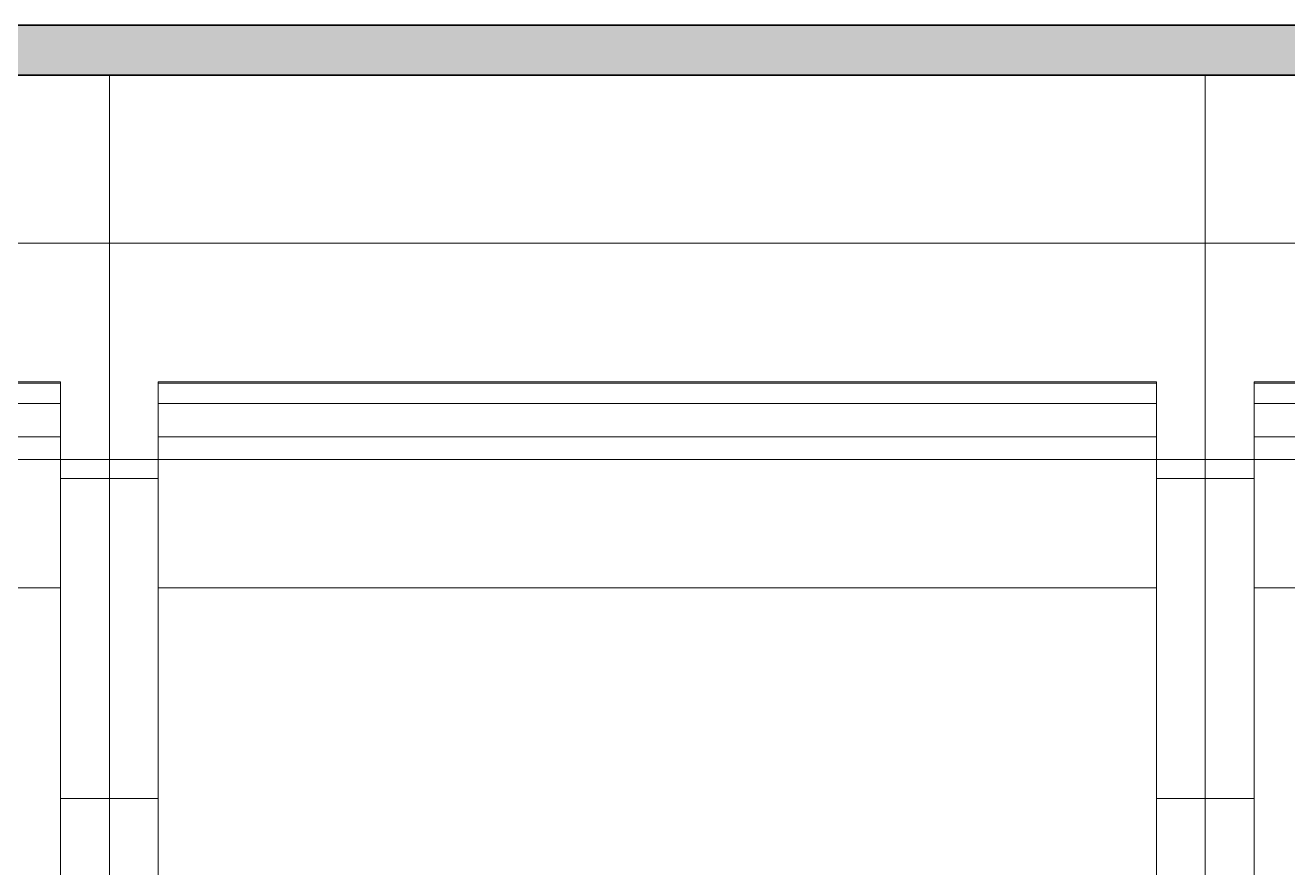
# Model space of a CAD drawing. Header units: millimetres. Extents: x -46169 to 237885, y -84465 to 18123.
# Drawn here: x 171385 to 172018, y -80488 to -80064 of the extents above; entities that cross this region are included whole.
import ezdxf

# ---------------------------------------------------------------- set-up
doc = ezdxf.new("R2010")
doc.units = ezdxf.units.MM
doc.header["$MEASUREMENT"] = 0
doc.linetypes.add('Wipeout_Contour', pattern=[1000, 0, -1000])
doc.layers.add('0_Pen_No__85', color=8, linetype='Continuous', lineweight=20)
doc.layers.add('New_A-35-M_FFE_Fixed_Pen_No__1', color=7, linetype='Continuous', lineweight=13)
doc.layers.add('New_A-25-M_Wall_Ext', color=7, linetype='Continuous')
doc.layers.add('New_A-35-M_FFE_Fixed', color=7, linetype='Continuous')
doc.layers.add('New_A-35-M_FFE_Fixed_Pen_No__104', color=7, linetype='Continuous', lineweight=15, true_color=0xa6a6a6)
doc.layers.add('New_A-35-M_FFE_Fixed_Pen_No__44', color=7, linetype='Continuous', lineweight=35, true_color=0x444444)

# ---------------------------------------------------------------- blocks, each defined once
blk = doc.blocks.new('Section Elem_129_3', base_point=(129666.67, -84332.61))
at = {"color": 254, "linetype": 'Wipeout_Contour', "lineweight": 0, "ltscale": 1151719.666154995}
blk.add_wipeout([(171506.71, -78182.61), (171506.71, -79726.43), (176107.11, -79726.43), (176107.11, -80282.61), (176666.48, -80282.61), (176666.48, -78182.61)], dxfattribs=at).dxf.layer = 'New_A-25-M_Wall_Ext'
blk = doc.blocks.new('Section Elem_141_3', base_point=(129666.67, -84332.61))
at = {"color": 254, "linetype": 'Wipeout_Contour', "lineweight": 0, "ltscale": 944891.122332}
blk.add_wipeout([(170877.11, -80089.43), (170877.11, -80173.88), (171427.11, -80173.88), (171427.11, -80089.43), (171152.11, -80089.43)], dxfattribs=at).dxf.layer = 'New_A-35-M_FFE_Fixed'
at = {"color": 254, "linetype": 'Wipeout_Contour', "lineweight": 0, "ltscale": 756117.813218}
blk.add_wipeout([(171402.61, -80243.61), (170901.61, -80243.61), (170901.61, -80244.13), (171402.61, -80244.13)], dxfattribs=at).dxf.layer = 'New_A-35-M_FFE_Fixed'
at = {"color": 254, "linetype": 'Wipeout_Contour', "lineweight": 0, "ltscale": 756136.605474}
blk.add_wipeout([(171402.61, -80254.45), (170901.61, -80254.45), (170901.61, -80255.42), (171402.61, -80255.42)], dxfattribs=at).dxf.layer = 'New_A-35-M_FFE_Fixed'
at = {"color": 254, "linetype": 'Wipeout_Contour', "lineweight": 0, "ltscale": 1134705.855847362}
blk.add_wipeout([(171402.61, -80346.96), (170901.61, -80346.96), (170901.61, -80503.33), (170931.61, -80503.33), (171372.61, -80503.33), (171402.61, -80503.33)], dxfattribs=at).dxf.layer = 'New_A-35-M_FFE_Fixed'
at = {"color": 254, "linetype": 'Wipeout_Contour', "lineweight": 0, "ltscale": 756012.094624}
blk.add_wipeout([(170877.11, -80189.27), (171427.11, -80189.27), (171427.11, -80173.88), (170877.11, -80173.88)], dxfattribs=at).dxf.layer = 'New_A-35-M_FFE_Fixed'
at = {"color": 254, "linetype": 'Wipeout_Contour', "lineweight": 0, "ltscale": 756141.325673}
blk.add_wipeout([(171402.61, -80256.82), (170901.61, -80256.82), (170901.61, -80258.61), (171402.61, -80258.61)], dxfattribs=at).dxf.layer = 'New_A-35-M_FFE_Fixed'
at = {"color": 254, "linetype": 'Wipeout_Contour', "lineweight": 0, "ltscale": 756228.487886}
blk.add_wipeout([(170901.61, -80271.08), (170901.61, -80346.96), (171402.61, -80346.96), (171402.61, -80271.08)], dxfattribs=at).dxf.layer = 'New_A-35-M_FFE_Fixed'
at = {"color": 254, "linetype": 'Wipeout_Contour', "lineweight": 0, "ltscale": 757268.659855}
blk.add_wipeout([(171427.11, -80351.09), (171402.61, -80351.09), (171402.61, -80371.46), (171427.11, -80371.46)], dxfattribs=at).dxf.layer = 'New_A-35-M_FFE_Fixed'
at = {"color": 254, "linetype": 'Wipeout_Contour', "lineweight": 0, "ltscale": 757338.179416}
blk.add_wipeout([(171427.11, -80391.97), (171402.61, -80391.97), (171402.61, -80412.46), (171427.11, -80412.46)], dxfattribs=at).dxf.layer = 'New_A-35-M_FFE_Fixed'
at = {"color": 254, "linetype": 'Wipeout_Contour', "lineweight": 0, "ltscale": 757465.396051}
blk.add_wipeout([(171427.11, -80473.58), (171402.61, -80473.58), (171402.61, -80480.58), (171427.11, -80480.58)], dxfattribs=at).dxf.layer = 'New_A-35-M_FFE_Fixed'
at = {"layer": 'New_A-35-M_FFE_Fixed_Pen_No__1', "linetype": 'Continuous'}
blk.add_line((170877.11, -80173.88), (171427.11, -80173.88), dxfattribs=at)
at = {"color": 254, "linetype": 'Wipeout_Contour', "lineweight": 0, "ltscale": 756038.111372}
blk.add_wipeout([(170877.11, -80189.27), (170877.11, -80204.54), (171427.11, -80204.54), (171427.11, -80189.27)], dxfattribs=at).dxf.layer = 'New_A-35-M_FFE_Fixed'
at = {"color": 254, "linetype": 'Wipeout_Contour', "lineweight": 0, "ltscale": 756144.652918}
blk.add_wipeout([(171402.61, -80258.61), (170901.61, -80258.61), (170901.61, -80260.74), (171402.61, -80260.74)], dxfattribs=at).dxf.layer = 'New_A-35-M_FFE_Fixed'
at = {"color": 254, "linetype": 'Wipeout_Contour', "lineweight": 0, "ltscale": 756157.170575}
blk.add_wipeout([(171402.61, -80265.7), (170901.61, -80265.7), (170901.61, -80268.38), (171402.61, -80268.38)], dxfattribs=at).dxf.layer = 'New_A-35-M_FFE_Fixed'
at = {"color": 254, "linetype": 'Wipeout_Contour', "lineweight": 0, "ltscale": 757167.524896}
blk.add_wipeout([(171427.11, -80292.11), (171402.61, -80292.11), (171402.61, -80311.28), (171427.11, -80311.28)], dxfattribs=at).dxf.layer = 'New_A-35-M_FFE_Fixed'
at = {"color": 254, "linetype": 'Wipeout_Contour', "lineweight": 0, "ltscale": 757303.364519}
blk.add_wipeout([(171427.11, -80371.46), (171402.61, -80371.46), (171402.61, -80391.97), (171427.11, -80391.97)], dxfattribs=at).dxf.layer = 'New_A-35-M_FFE_Fixed'
at = {"color": 254, "linetype": 'Wipeout_Contour', "lineweight": 0, "ltscale": 757453.535779}
blk.add_wipeout([(171427.11, -80466.62), (171402.61, -80466.62), (171402.61, -80473.58), (171427.11, -80473.58)], dxfattribs=at).dxf.layer = 'New_A-35-M_FFE_Fixed'
at = {"color": 254, "linetype": 'Wipeout_Contour', "lineweight": 0, "ltscale": 757477.305729}
blk.add_wipeout([(171427.11, -80480.58), (171402.61, -80480.58), (171402.61, -80487.59), (171427.11, -80487.59)], dxfattribs=at).dxf.layer = 'New_A-35-M_FFE_Fixed'
at = {"color": 254, "linetype": 'Wipeout_Contour', "lineweight": 0, "ltscale": 756138.613891}
blk.add_wipeout([(171402.61, -80255.42), (170901.61, -80255.42), (170901.61, -80256.82), (171402.61, -80256.82)], dxfattribs=at).dxf.layer = 'New_A-35-M_FFE_Fixed'
at = {"color": 254, "linetype": 'Wipeout_Contour', "lineweight": 0, "ltscale": 756148.487772}
blk.add_wipeout([(170901.61, -80260.74), (170901.61, -80263.13), (171402.61, -80263.13), (171402.61, -80260.74)], dxfattribs=at).dxf.layer = 'New_A-35-M_FFE_Fixed'
at = {"color": 254, "linetype": 'Wipeout_Contour', "lineweight": 0, "ltscale": 756161.737015}
blk.add_wipeout([(171402.61, -80268.38), (170901.61, -80268.38), (170901.61, -80271.08), (171402.61, -80271.08)], dxfattribs=at).dxf.layer = 'New_A-35-M_FFE_Fixed'
at = {"color": 254, "linetype": 'Wipeout_Contour', "lineweight": 0, "ltscale": 757200.511351}
blk.add_wipeout([(171427.11, -80311.28), (171402.61, -80311.28), (171402.61, -80330.99), (171427.11, -80330.99)], dxfattribs=at).dxf.layer = 'New_A-35-M_FFE_Fixed'
at = {"color": 254, "linetype": 'Wipeout_Contour', "lineweight": 0, "ltscale": 757441.750749}
blk.add_wipeout([(171427.11, -80459.71), (171402.61, -80459.71), (171402.61, -80466.62), (171427.11, -80466.62)], dxfattribs=at).dxf.layer = 'New_A-35-M_FFE_Fixed'
at = {"color": 254, "linetype": 'Wipeout_Contour', "lineweight": 0, "ltscale": 756127.021835}
blk.add_wipeout([(170901.61, -80244.13), (170901.61, -80254.45), (171402.61, -80254.45), (171402.61, -80244.13)], dxfattribs=at).dxf.layer = 'New_A-35-M_FFE_Fixed'
at = {"color": 254, "linetype": 'Wipeout_Contour', "lineweight": 0, "ltscale": 756152.705907}
blk.add_wipeout([(171402.61, -80263.13), (170901.61, -80263.13), (170901.61, -80265.7), (171402.61, -80265.7)], dxfattribs=at).dxf.layer = 'New_A-35-M_FFE_Fixed'
at = {"color": 254, "linetype": 'Wipeout_Contour', "lineweight": 0, "ltscale": 946534.869605}
blk.add_wipeout([(171402.61, -80330.99), (171402.61, -80346.96), (171402.61, -80351.09), (171427.11, -80351.09), (171427.11, -80330.99)], dxfattribs=at).dxf.layer = 'New_A-35-M_FFE_Fixed'
at = {"color": 254, "linetype": 'Wipeout_Contour', "lineweight": 0, "ltscale": 757430.066631}
blk.add_wipeout([(171427.11, -80452.87), (171402.61, -80452.87), (171402.61, -80459.71), (171427.11, -80459.71)], dxfattribs=at).dxf.layer = 'New_A-35-M_FFE_Fixed'
at = {"layer": 'New_A-35-M_FFE_Fixed_Pen_No__1', "linetype": 'Continuous'}
blk.add_line((170901.61, -80346.96), (171402.61, -80346.96), dxfattribs=at)
at = {"color": 254, "linetype": 'Wipeout_Contour', "lineweight": 0, "ltscale": 757091.039641}
blk.add_wipeout([(171402.61, -80249.35), (171402.61, -80263.87), (171427.11, -80263.87), (171427.11, -80249.35)], dxfattribs=at).dxf.layer = 'New_A-35-M_FFE_Fixed'
at = {"color": 254, "linetype": 'Wipeout_Contour', "lineweight": 0, "ltscale": 757407.204425}
blk.add_wipeout([(171427.11, -80432.81), (171402.61, -80432.81), (171402.61, -80452.87), (171427.11, -80452.87)], dxfattribs=at).dxf.layer = 'New_A-35-M_FFE_Fixed'
at = {"layer": 'New_A-35-M_FFE_Fixed_Pen_No__1', "linetype": 'Continuous'}
for p, q in [((170901.61, -80254.45), (171402.61, -80254.45)), ((171402.61, -80255.42), (171402.61, -80254.45)), ((171402.61, -80256.82), (171402.61, -80255.42)), ((171402.61, -80258.61), (171402.61, -80256.82)), ((171402.61, -80452.87), (171427.11, -80452.87))]:
    blk.add_line(p, q, dxfattribs=at)
at = {"color": 254, "linetype": 'Wipeout_Contour', "lineweight": 0, "ltscale": 1890296.649970643}
blk.add_wipeout([(170877.11, -80234.61), (170877.11, -80249.35), (170901.61, -80249.35), (170901.61, -80244.13), (170901.61, -80243.61), (171402.61, -80243.61), (171402.61, -80244.13), (171402.61, -80249.35), (171427.11, -80249.35), (171427.11, -80234.61)], dxfattribs=at).dxf.layer = 'New_A-35-M_FFE_Fixed'
at = {"color": 254, "linetype": 'Wipeout_Contour', "lineweight": 0, "ltscale": 946381.262329}
blk.add_wipeout([(171402.61, -80263.87), (171402.61, -80265.7), (171402.61, -80278.13), (171427.11, -80278.13), (171427.11, -80263.87)], dxfattribs=at).dxf.layer = 'New_A-35-M_FFE_Fixed'
at = {"color": 254, "linetype": 'Wipeout_Contour', "lineweight": 0, "ltscale": 757372.8705}
blk.add_wipeout([(171427.11, -80412.46), (171402.61, -80412.46), (171402.61, -80432.81), (171427.11, -80432.81)], dxfattribs=at).dxf.layer = 'New_A-35-M_FFE_Fixed'
at = {"layer": 'New_A-35-M_FFE_Fixed_Pen_No__1', "linetype": 'Continuous'}
for p, q in [((170901.61, -80243.61), (171402.61, -80243.61)), ((170901.61, -80244.13), (171402.61, -80244.13)), ((171402.61, -80244.13), (171402.61, -80243.61)), ((171402.61, -80254.45), (171402.61, -80244.13)), ((171402.61, -80260.74), (171402.61, -80258.61)), ((171402.61, -80263.13), (171402.61, -80260.74)), ((171402.61, -80265.7), (171402.61, -80263.13)), ((171402.61, -80268.38), (171402.61, -80265.7)), ((170901.61, -80271.08), (171402.61, -80271.08)), ((171402.61, -80271.08), (171402.61, -80268.38)), ((171402.61, -80503.33), (171402.61, -80346.96))]:
    blk.add_line(p, q, dxfattribs=at)
at = {"color": 254, "linetype": 'Wipeout_Contour', "lineweight": 0, "ltscale": 756089.427452}
blk.add_wipeout([(171427.11, -80234.61), (171427.11, -80219.66), (170877.11, -80219.66), (170877.11, -80234.61)], dxfattribs=at).dxf.layer = 'New_A-35-M_FFE_Fixed'
at = {"color": 254, "linetype": 'Wipeout_Contour', "lineweight": 0, "ltscale": 946414.152592}
blk.add_wipeout([(171402.61, -80286.31), (171402.61, -80292.11), (171427.11, -80292.11), (171427.11, -80278.13), (171402.61, -80278.13)], dxfattribs=at).dxf.layer = 'New_A-35-M_FFE_Fixed'
at = {"layer": 'New_A-35-M_FFE_Fixed_Pen_No__1', "linetype": 'Continuous'}
for p, q in [((171402.61, -80346.96), (171402.61, -80271.08)), ((171402.61, -80292.11), (171427.11, -80292.11))]:
    blk.add_line(p, q, dxfattribs=at)
at = {"color": 254, "linetype": 'Wipeout_Contour', "lineweight": 0, "ltscale": 756063.904555}
blk.add_wipeout([(170877.11, -80219.66), (171427.11, -80219.66), (171427.11, -80204.54), (170877.11, -80204.54)], dxfattribs=at).dxf.layer = 'New_A-35-M_FFE_Fixed'
blk = doc.blocks.new('Section Elem_142_3', base_point=(129666.67, -84332.61))
at = {"color": 254, "linetype": 'Wipeout_Contour', "lineweight": 0, "ltscale": 946992.814209}
blk.add_wipeout([(171427.11, -80064.43), (171702.11, -80064.43), (171977.11, -80064.43), (171977.11, -79749.47), (171427.11, -79749.47)], dxfattribs=at).dxf.layer = 'New_A-35-M_FFE_Fixed'
at = {"color": 254, "linetype": 'Wipeout_Contour', "lineweight": 0, "ltscale": 947382.434718}
blk.add_wipeout([(171702.11, -80089.43), (171427.11, -80089.43), (171427.11, -80173.88), (171977.11, -80173.88), (171977.11, -80089.43)], dxfattribs=at).dxf.layer = 'New_A-35-M_FFE_Fixed'
at = {"color": 254, "linetype": 'Wipeout_Contour', "lineweight": 0, "ltscale": 758110.324413}
blk.add_wipeout([(171451.61, -80243.61), (171451.61, -80244.13), (171952.61, -80244.13), (171952.61, -80243.61)], dxfattribs=at).dxf.layer = 'New_A-35-M_FFE_Fixed'
at = {"color": 254, "linetype": 'Wipeout_Contour', "lineweight": 0, "ltscale": 758129.067279}
blk.add_wipeout([(171451.61, -80254.45), (171451.61, -80255.42), (171952.61, -80255.42), (171952.61, -80254.45)], dxfattribs=at).dxf.layer = 'New_A-35-M_FFE_Fixed'
at = {"color": 254, "linetype": 'Wipeout_Contour', "lineweight": 0, "ltscale": 1137693.232729627}
blk.add_wipeout([(171451.61, -80346.96), (171451.61, -80503.33), (171481.61, -80503.33), (171922.61, -80503.33), (171952.61, -80503.33), (171952.61, -80346.96)], dxfattribs=at).dxf.layer = 'New_A-35-M_FFE_Fixed'
at = {"color": 254, "linetype": 'Wipeout_Contour', "lineweight": 0, "ltscale": 758004.883586}
blk.add_wipeout([(171977.11, -80189.27), (171977.11, -80173.88), (171427.11, -80173.88), (171427.11, -80189.27)], dxfattribs=at).dxf.layer = 'New_A-35-M_FFE_Fixed'
at = {"color": 254, "linetype": 'Wipeout_Contour', "lineweight": 0, "ltscale": 758133.775073}
blk.add_wipeout([(171451.61, -80256.82), (171451.61, -80258.61), (171952.61, -80258.61), (171952.61, -80256.82)], dxfattribs=at).dxf.layer = 'New_A-35-M_FFE_Fixed'
at = {"color": 254, "linetype": 'Wipeout_Contour', "lineweight": 0, "ltscale": 758220.708255}
blk.add_wipeout([(171952.61, -80271.08), (171451.61, -80271.08), (171451.61, -80346.96), (171952.61, -80346.96)], dxfattribs=at).dxf.layer = 'New_A-35-M_FFE_Fixed'
at = {"color": 254, "linetype": 'Wipeout_Contour', "lineweight": 0, "ltscale": 757357.394105}
blk.add_wipeout([(171427.11, -80351.09), (171427.11, -80371.46), (171451.61, -80371.46), (171451.61, -80351.09)], dxfattribs=at).dxf.layer = 'New_A-35-M_FFE_Fixed'
at = {"color": 254, "linetype": 'Wipeout_Contour', "lineweight": 0, "ltscale": 759261.196867}
blk.add_wipeout([(171977.11, -80351.09), (171952.61, -80351.09), (171952.61, -80371.46), (171977.11, -80371.46)], dxfattribs=at).dxf.layer = 'New_A-35-M_FFE_Fixed'
at = {"color": 254, "linetype": 'Wipeout_Contour', "lineweight": 0, "ltscale": 757426.905521}
blk.add_wipeout([(171427.11, -80412.46), (171451.61, -80412.46), (171451.61, -80391.97), (171427.11, -80391.97)], dxfattribs=at).dxf.layer = 'New_A-35-M_FFE_Fixed'
at = {"color": 254, "linetype": 'Wipeout_Contour', "lineweight": 0, "ltscale": 759330.534003}
blk.add_wipeout([(171977.11, -80391.97), (171952.61, -80391.97), (171952.61, -80412.46), (171977.11, -80412.46)], dxfattribs=at).dxf.layer = 'New_A-35-M_FFE_Fixed'
at = {"color": 254, "linetype": 'Wipeout_Contour', "lineweight": 0, "ltscale": 757554.107256}
blk.add_wipeout([(171427.11, -80473.58), (171427.11, -80480.58), (171451.61, -80480.58), (171451.61, -80473.58)], dxfattribs=at).dxf.layer = 'New_A-35-M_FFE_Fixed'
at = {"color": 254, "linetype": 'Wipeout_Contour', "lineweight": 0, "ltscale": 759457.416899}
blk.add_wipeout([(171977.11, -80473.58), (171952.61, -80473.58), (171952.61, -80480.58), (171977.11, -80480.58)], dxfattribs=at).dxf.layer = 'New_A-35-M_FFE_Fixed'
at = {"layer": 'New_A-35-M_FFE_Fixed_Pen_No__1', "linetype": 'Continuous'}
for p, q in [((171427.11, -80173.88), (171427.11, -80089.43)), ((171977.11, -80173.88), (171427.11, -80173.88))]:
    blk.add_line(p, q, dxfattribs=at)
at = {"color": 254, "linetype": 'Wipeout_Contour', "lineweight": 0, "ltscale": 758030.831939}
blk.add_wipeout([(171977.11, -80189.27), (171427.11, -80189.27), (171427.11, -80204.54), (171977.11, -80204.54)], dxfattribs=at).dxf.layer = 'New_A-35-M_FFE_Fixed'
at = {"color": 254, "linetype": 'Wipeout_Contour', "lineweight": 0, "ltscale": 758137.093573}
blk.add_wipeout([(171451.61, -80258.61), (171451.61, -80260.74), (171952.61, -80260.74), (171952.61, -80258.61)], dxfattribs=at).dxf.layer = 'New_A-35-M_FFE_Fixed'
at = {"color": 254, "linetype": 'Wipeout_Contour', "lineweight": 0, "ltscale": 758149.578334}
blk.add_wipeout([(171451.61, -80265.7), (171451.61, -80268.38), (171952.61, -80268.38), (171952.61, -80265.7)], dxfattribs=at).dxf.layer = 'New_A-35-M_FFE_Fixed'
at = {"color": 254, "linetype": 'Wipeout_Contour', "lineweight": 0, "ltscale": 757256.271003}
blk.add_wipeout([(171451.61, -80292.11), (171427.11, -80292.11), (171427.11, -80311.28), (171451.61, -80311.28)], dxfattribs=at).dxf.layer = 'New_A-35-M_FFE_Fixed'
at = {"color": 254, "linetype": 'Wipeout_Contour', "lineweight": 0, "ltscale": 759160.327352}
blk.add_wipeout([(171952.61, -80292.11), (171952.61, -80311.28), (171977.11, -80311.28), (171977.11, -80292.11)], dxfattribs=at).dxf.layer = 'New_A-35-M_FFE_Fixed'
at = {"color": 254, "linetype": 'Wipeout_Contour', "lineweight": 0, "ltscale": 757392.094702}
blk.add_wipeout([(171427.11, -80391.97), (171451.61, -80391.97), (171451.61, -80371.46), (171427.11, -80371.46)], dxfattribs=at).dxf.layer = 'New_A-35-M_FFE_Fixed'
at = {"color": 254, "linetype": 'Wipeout_Contour', "lineweight": 0, "ltscale": 759295.810459}
blk.add_wipeout([(171977.11, -80371.46), (171952.61, -80371.46), (171952.61, -80391.97), (171977.11, -80391.97)], dxfattribs=at).dxf.layer = 'New_A-35-M_FFE_Fixed'
at = {"color": 254, "linetype": 'Wipeout_Contour', "lineweight": 0, "ltscale": 757542.248373}
blk.add_wipeout([(171427.11, -80466.62), (171427.11, -80473.58), (171451.61, -80473.58), (171451.61, -80466.62)], dxfattribs=at).dxf.layer = 'New_A-35-M_FFE_Fixed'
at = {"color": 254, "linetype": 'Wipeout_Contour', "lineweight": 0, "ltscale": 759445.587736}
blk.add_wipeout([(171977.11, -80466.62), (171952.61, -80466.62), (171952.61, -80473.58), (171977.11, -80473.58)], dxfattribs=at).dxf.layer = 'New_A-35-M_FFE_Fixed'
at = {"color": 254, "linetype": 'Wipeout_Contour', "lineweight": 0, "ltscale": 757566.015539}
blk.add_wipeout([(171427.11, -80480.58), (171427.11, -80487.59), (171451.61, -80487.59), (171451.61, -80480.58)], dxfattribs=at).dxf.layer = 'New_A-35-M_FFE_Fixed'
at = {"color": 254, "linetype": 'Wipeout_Contour', "lineweight": 0, "ltscale": 759469.295338}
blk.add_wipeout([(171977.11, -80480.58), (171952.61, -80480.58), (171952.61, -80487.59), (171977.11, -80487.59)], dxfattribs=at).dxf.layer = 'New_A-35-M_FFE_Fixed'
at = {"layer": 'New_A-35-M_FFE_Fixed_Pen_No__1', "linetype": 'Continuous'}
for p, q in [((171427.11, -80189.27), (171427.11, -80173.88)), ((171427.11, -80391.97), (171427.11, -80371.46)), ((171427.11, -80480.58), (171427.11, -80473.58)), ((171427.11, -80487.59), (171427.11, -80480.58)), ((171427.11, -80494.61), (171427.11, -80487.59))]:
    blk.add_line(p, q, dxfattribs=at)
at = {"color": 254, "linetype": 'Wipeout_Contour', "lineweight": 0, "ltscale": 758131.070418}
blk.add_wipeout([(171451.61, -80255.42), (171451.61, -80256.82), (171952.61, -80256.82), (171952.61, -80255.42)], dxfattribs=at).dxf.layer = 'New_A-35-M_FFE_Fixed'
at = {"color": 254, "linetype": 'Wipeout_Contour', "lineweight": 0, "ltscale": 758140.91835}
blk.add_wipeout([(171451.61, -80263.13), (171952.61, -80263.13), (171952.61, -80260.74), (171451.61, -80260.74)], dxfattribs=at).dxf.layer = 'New_A-35-M_FFE_Fixed'
at = {"color": 254, "linetype": 'Wipeout_Contour', "lineweight": 0, "ltscale": 758154.132774}
blk.add_wipeout([(171451.61, -80268.38), (171451.61, -80271.08), (171952.61, -80271.08), (171952.61, -80268.38)], dxfattribs=at).dxf.layer = 'New_A-35-M_FFE_Fixed'
at = {"color": 254, "linetype": 'Wipeout_Contour', "lineweight": 0, "ltscale": 757289.253584}
blk.add_wipeout([(171427.11, -80330.99), (171451.61, -80330.99), (171451.61, -80311.28), (171427.11, -80311.28)], dxfattribs=at).dxf.layer = 'New_A-35-M_FFE_Fixed'
at = {"color": 254, "linetype": 'Wipeout_Contour', "lineweight": 0, "ltscale": 759193.227221}
blk.add_wipeout([(171952.61, -80330.99), (171977.11, -80330.99), (171977.11, -80311.28), (171952.61, -80311.28)], dxfattribs=at).dxf.layer = 'New_A-35-M_FFE_Fixed'
at = {"color": 254, "linetype": 'Wipeout_Contour', "lineweight": 0, "ltscale": 757530.464723}
blk.add_wipeout([(171427.11, -80459.71), (171427.11, -80466.62), (171451.61, -80466.62), (171451.61, -80459.71)], dxfattribs=at).dxf.layer = 'New_A-35-M_FFE_Fixed'
at = {"color": 254, "linetype": 'Wipeout_Contour', "lineweight": 0, "ltscale": 759433.833619}
blk.add_wipeout([(171977.11, -80459.71), (171952.61, -80459.71), (171952.61, -80466.62), (171977.11, -80466.62)], dxfattribs=at).dxf.layer = 'New_A-35-M_FFE_Fixed'
at = {"layer": 'New_A-35-M_FFE_Fixed_Pen_No__1', "linetype": 'Continuous'}
blk.add_line((171427.11, -80473.58), (171427.11, -80466.62), dxfattribs=at)
at = {"color": 254, "linetype": 'Wipeout_Contour', "lineweight": 0, "ltscale": 758119.508827}
blk.add_wipeout([(171952.61, -80244.13), (171451.61, -80244.13), (171451.61, -80254.45), (171952.61, -80254.45)], dxfattribs=at).dxf.layer = 'New_A-35-M_FFE_Fixed'
at = {"color": 254, "linetype": 'Wipeout_Contour', "lineweight": 0, "ltscale": 758145.125399}
blk.add_wipeout([(171451.61, -80263.13), (171451.61, -80265.7), (171952.61, -80265.7), (171952.61, -80263.13)], dxfattribs=at).dxf.layer = 'New_A-35-M_FFE_Fixed'
at = {"color": 254, "linetype": 'Wipeout_Contour', "lineweight": 0, "ltscale": 946667.070864}
blk.add_wipeout([(171427.11, -80330.99), (171427.11, -80351.09), (171451.61, -80351.09), (171451.61, -80346.96), (171451.61, -80330.99)], dxfattribs=at).dxf.layer = 'New_A-35-M_FFE_Fixed'
at = {"color": 254, "linetype": 'Wipeout_Contour', "lineweight": 0, "ltscale": 949025.640551}
blk.add_wipeout([(171952.61, -80330.99), (171952.61, -80346.96), (171952.61, -80351.09), (171977.11, -80351.09), (171977.11, -80330.99)], dxfattribs=at).dxf.layer = 'New_A-35-M_FFE_Fixed'
at = {"color": 254, "linetype": 'Wipeout_Contour', "lineweight": 0, "ltscale": 757518.781973}
blk.add_wipeout([(171427.11, -80459.71), (171451.61, -80459.71), (171451.61, -80452.87), (171427.11, -80452.87)], dxfattribs=at).dxf.layer = 'New_A-35-M_FFE_Fixed'
at = {"color": 254, "linetype": 'Wipeout_Contour', "lineweight": 0, "ltscale": 759422.18015}
blk.add_wipeout([(171977.11, -80452.87), (171952.61, -80452.87), (171952.61, -80459.71), (171977.11, -80459.71)], dxfattribs=at).dxf.layer = 'New_A-35-M_FFE_Fixed'
at = {"layer": 'New_A-35-M_FFE_Fixed_Pen_No__1', "linetype": 'Continuous'}
for p, q in [((171427.11, -80330.99), (171427.11, -80311.28)), ((171427.11, -80351.09), (171427.11, -80330.99)), ((171952.61, -80346.96), (171451.61, -80346.96)), ((171427.11, -80371.46), (171427.11, -80351.09)), ((171427.11, -80466.62), (171427.11, -80459.71))]:
    blk.add_line(p, q, dxfattribs=at)
at = {"color": 254, "linetype": 'Wipeout_Contour', "lineweight": 0, "ltscale": 757179.794706}
blk.add_wipeout([(171451.61, -80249.35), (171427.11, -80249.35), (171427.11, -80263.87), (171451.61, -80263.87)], dxfattribs=at).dxf.layer = 'New_A-35-M_FFE_Fixed'
at = {"color": 254, "linetype": 'Wipeout_Contour', "lineweight": 0, "ltscale": 759084.042891}
blk.add_wipeout([(171952.61, -80249.35), (171952.61, -80263.87), (171977.11, -80263.87), (171977.11, -80249.35)], dxfattribs=at).dxf.layer = 'New_A-35-M_FFE_Fixed'
at = {"color": 254, "linetype": 'Wipeout_Contour', "lineweight": 0, "ltscale": 757495.922444}
blk.add_wipeout([(171427.11, -80452.87), (171451.61, -80452.87), (171451.61, -80432.81), (171427.11, -80432.81)], dxfattribs=at).dxf.layer = 'New_A-35-M_FFE_Fixed'
at = {"color": 254, "linetype": 'Wipeout_Contour', "lineweight": 0, "ltscale": 759399.377918}
blk.add_wipeout([(171977.11, -80432.81), (171952.61, -80432.81), (171952.61, -80452.87), (171977.11, -80452.87)], dxfattribs=at).dxf.layer = 'New_A-35-M_FFE_Fixed'
at = {"layer": 'New_A-35-M_FFE_Fixed_Pen_No__1', "linetype": 'Continuous'}
for p, q in [((171451.61, -80255.42), (171451.61, -80254.45)), ((171952.61, -80254.45), (171451.61, -80254.45)), ((171952.61, -80255.42), (171952.61, -80254.45)), ((171451.61, -80256.82), (171451.61, -80255.42)), ((171451.61, -80258.61), (171451.61, -80256.82)), ((171952.61, -80256.82), (171952.61, -80255.42)), ((171952.61, -80258.61), (171952.61, -80256.82)), ((171451.61, -80452.87), (171427.11, -80452.87)), ((171427.11, -80459.71), (171427.11, -80452.87)), ((171977.11, -80452.87), (171952.61, -80452.87))]:
    blk.add_line(p, q, dxfattribs=at)
at = {"color": 254, "linetype": 'Wipeout_Contour', "lineweight": 0, "ltscale": 1895277.922264982}
blk.add_wipeout([(171427.11, -80249.35), (171451.61, -80249.35), (171451.61, -80244.13), (171451.61, -80243.61), (171952.61, -80243.61), (171952.61, -80244.13), (171952.61, -80249.35), (171977.11, -80249.35), (171977.11, -80234.61), (171427.11, -80234.61)], dxfattribs=at).dxf.layer = 'New_A-35-M_FFE_Fixed'
at = {"color": 254, "linetype": 'Wipeout_Contour', "lineweight": 0, "ltscale": 946513.485496}
blk.add_wipeout([(171451.61, -80263.87), (171427.11, -80263.87), (171427.11, -80278.13), (171451.61, -80278.13), (171451.61, -80265.7)], dxfattribs=at).dxf.layer = 'New_A-35-M_FFE_Fixed'
at = {"color": 254, "linetype": 'Wipeout_Contour', "lineweight": 0, "ltscale": 948872.436491}
blk.add_wipeout([(171977.11, -80263.87), (171952.61, -80263.87), (171952.61, -80265.7), (171952.61, -80278.13), (171977.11, -80278.13)], dxfattribs=at).dxf.layer = 'New_A-35-M_FFE_Fixed'
at = {"color": 254, "linetype": 'Wipeout_Contour', "lineweight": 0, "ltscale": 757461.592541}
blk.add_wipeout([(171427.11, -80412.46), (171427.11, -80432.81), (171451.61, -80432.81), (171451.61, -80412.46)], dxfattribs=at).dxf.layer = 'New_A-35-M_FFE_Fixed'
at = {"color": 254, "linetype": 'Wipeout_Contour', "lineweight": 0, "ltscale": 759365.134068}
blk.add_wipeout([(171977.11, -80412.46), (171952.61, -80412.46), (171952.61, -80432.81), (171977.11, -80432.81)], dxfattribs=at).dxf.layer = 'New_A-35-M_FFE_Fixed'
at = {"layer": 'New_A-35-M_FFE_Fixed_Pen_No__1', "linetype": 'Continuous'}
for p, q in [((171451.61, -80244.13), (171451.61, -80243.61)), ((171952.61, -80243.61), (171451.61, -80243.61)), ((171952.61, -80244.13), (171451.61, -80244.13)), ((171451.61, -80254.45), (171451.61, -80244.13)), ((171952.61, -80244.13), (171952.61, -80243.61)), ((171952.61, -80254.45), (171952.61, -80244.13)), ((171427.11, -80263.87), (171427.11, -80249.35)), ((171451.61, -80260.74), (171451.61, -80258.61)), ((171451.61, -80263.13), (171451.61, -80260.74)), ((171952.61, -80260.74), (171952.61, -80258.61)), ((171952.61, -80263.13), (171952.61, -80260.74)), ((171451.61, -80265.7), (171451.61, -80263.13)), ((171451.61, -80268.38), (171451.61, -80265.7)), ((171952.61, -80265.7), (171952.61, -80263.13)), ((171952.61, -80268.38), (171952.61, -80265.7)), ((171451.61, -80271.08), (171451.61, -80268.38)), ((171952.61, -80271.08), (171451.61, -80271.08)), ((171952.61, -80271.08), (171952.61, -80268.38)), ((171451.61, -80503.33), (171451.61, -80346.96)), ((171952.61, -80503.33), (171952.61, -80346.96)), ((171427.11, -80412.46), (171427.11, -80391.97)), ((171427.11, -80432.81), (171427.11, -80412.46)), ((171427.11, -80452.87), (171427.11, -80432.81))]:
    blk.add_line(p, q, dxfattribs=at)
at = {"color": 254, "linetype": 'Wipeout_Contour', "lineweight": 0, "ltscale": 758082.013126}
blk.add_wipeout([(171427.11, -80234.61), (171977.11, -80234.61), (171977.11, -80219.66), (171427.11, -80219.66)], dxfattribs=at).dxf.layer = 'New_A-35-M_FFE_Fixed'
at = {"color": 254, "linetype": 'Wipeout_Contour', "lineweight": 0, "ltscale": 946546.37091}
blk.add_wipeout([(171451.61, -80278.13), (171427.11, -80278.13), (171427.11, -80292.11), (171451.61, -80292.11), (171451.61, -80286.31)], dxfattribs=at).dxf.layer = 'New_A-35-M_FFE_Fixed'
at = {"color": 254, "linetype": 'Wipeout_Contour', "lineweight": 0, "ltscale": 948905.240502}
blk.add_wipeout([(171952.61, -80286.31), (171952.61, -80292.11), (171977.11, -80292.11), (171977.11, -80278.13), (171952.61, -80278.13)], dxfattribs=at).dxf.layer = 'New_A-35-M_FFE_Fixed'
at = {"layer": 'New_A-35-M_FFE_Fixed_Pen_No__1', "linetype": 'Continuous'}
for p, q in [((171427.11, -80249.35), (171427.11, -80234.61)), ((171427.11, -80278.13), (171427.11, -80263.87)), ((171451.61, -80346.96), (171451.61, -80271.08)), ((171952.61, -80346.96), (171952.61, -80271.08)), ((171427.11, -80292.11), (171427.11, -80278.13)), ((171451.61, -80292.11), (171427.11, -80292.11)), ((171427.11, -80311.28), (171427.11, -80292.11)), ((171977.11, -80292.11), (171952.61, -80292.11))]:
    blk.add_line(p, q, dxfattribs=at)
at = {"color": 254, "linetype": 'Wipeout_Contour', "lineweight": 0, "ltscale": 758056.557318}
blk.add_wipeout([(171977.11, -80219.66), (171977.11, -80204.54), (171427.11, -80204.54), (171427.11, -80219.66)], dxfattribs=at).dxf.layer = 'New_A-35-M_FFE_Fixed'
at = {"layer": 'New_A-35-M_FFE_Fixed_Pen_No__1', "linetype": 'Continuous'}
for p, q in [((171427.11, -80204.54), (171427.11, -80189.27)), ((171427.11, -80219.66), (171427.11, -80204.54)), ((171427.11, -80234.61), (171427.11, -80219.66))]:
    blk.add_line(p, q, dxfattribs=at)
blk = doc.blocks.new('Section Elem_143_3', base_point=(129666.67, -84332.61))
at = {"color": 254, "linetype": 'Wipeout_Contour', "lineweight": 0, "ltscale": 759914.584672}
blk.add_wipeout([(171977.11, -80173.88), (172527.11, -80173.88), (172527.11, -80089.43), (171977.11, -80089.43)], dxfattribs=at).dxf.layer = 'New_A-35-M_FFE_Fixed'
at = {"color": 254, "linetype": 'Wipeout_Contour', "lineweight": 0, "ltscale": 760103.979583}
blk.add_wipeout([(172001.61, -80244.13), (172502.61, -80244.13), (172502.61, -80243.61), (172001.61, -80243.61)], dxfattribs=at).dxf.layer = 'New_A-35-M_FFE_Fixed'
at = {"color": 254, "linetype": 'Wipeout_Contour', "lineweight": 0, "ltscale": 760122.673329}
blk.add_wipeout([(172001.61, -80255.42), (172502.61, -80255.42), (172502.61, -80254.45), (172001.61, -80254.45)], dxfattribs=at).dxf.layer = 'New_A-35-M_FFE_Fixed'
at = {"color": 254, "linetype": 'Wipeout_Contour', "lineweight": 0, "ltscale": 760410.510619}
blk.add_wipeout([(172502.61, -80346.96), (172001.61, -80346.96), (172001.61, -80503.33), (172502.61, -80503.33)], dxfattribs=at).dxf.layer = 'New_A-35-M_FFE_Fixed'
at = {"color": 254, "linetype": 'Wipeout_Contour', "lineweight": 0, "ltscale": 759998.815235}
blk.add_wipeout([(171977.11, -80189.27), (172527.11, -80189.27), (172527.11, -80173.88), (171977.11, -80173.88)], dxfattribs=at).dxf.layer = 'New_A-35-M_FFE_Fixed'
at = {"color": 254, "linetype": 'Wipeout_Contour', "lineweight": 0, "ltscale": 760127.368734}
blk.add_wipeout([(172001.61, -80258.61), (172502.61, -80258.61), (172502.61, -80256.82), (172001.61, -80256.82)], dxfattribs=at).dxf.layer = 'New_A-35-M_FFE_Fixed'
at = {"color": 254, "linetype": 'Wipeout_Contour', "lineweight": 0, "ltscale": 760214.073994}
blk.add_wipeout([(172001.61, -80346.96), (172502.61, -80346.96), (172502.61, -80271.08), (172001.61, -80271.08)], dxfattribs=at).dxf.layer = 'New_A-35-M_FFE_Fixed'
at = {"color": 254, "linetype": 'Wipeout_Contour', "lineweight": 0, "ltscale": 759349.981738}
blk.add_wipeout([(171977.11, -80351.09), (171977.11, -80371.46), (172001.61, -80371.46), (172001.61, -80351.09)], dxfattribs=at).dxf.layer = 'New_A-35-M_FFE_Fixed'
at = {"color": 254, "linetype": 'Wipeout_Contour', "lineweight": 0, "ltscale": 759419.310758}
blk.add_wipeout([(171977.11, -80391.97), (171977.11, -80412.46), (172001.61, -80412.46), (172001.61, -80391.97)], dxfattribs=at).dxf.layer = 'New_A-35-M_FFE_Fixed'
at = {"color": 254, "linetype": 'Wipeout_Contour', "lineweight": 0, "ltscale": 759546.17883}
blk.add_wipeout([(171977.11, -80473.58), (171977.11, -80480.58), (172001.61, -80480.58), (172001.61, -80473.58)], dxfattribs=at).dxf.layer = 'New_A-35-M_FFE_Fixed'
at = {"layer": 'New_A-35-M_FFE_Fixed_Pen_No__1', "linetype": 'Continuous'}
for q in [(171977.11, -80089.43), (172527.11, -80173.88)]:
    blk.add_line((171977.11, -80173.88), q, dxfattribs=at)
at = {"color": 254, "linetype": 'Wipeout_Contour', "lineweight": 0, "ltscale": 760024.695501}
blk.add_wipeout([(171977.11, -80189.27), (171977.11, -80204.54), (172527.11, -80204.54), (172527.11, -80189.27)], dxfattribs=at).dxf.layer = 'New_A-35-M_FFE_Fixed'
at = {"color": 254, "linetype": 'Wipeout_Contour', "lineweight": 0, "ltscale": 760130.678546}
blk.add_wipeout([(172001.61, -80260.74), (172502.61, -80260.74), (172502.61, -80258.61), (172001.61, -80258.61)], dxfattribs=at).dxf.layer = 'New_A-35-M_FFE_Fixed'
at = {"color": 254, "linetype": 'Wipeout_Contour', "lineweight": 0, "ltscale": 760143.130551}
blk.add_wipeout([(172001.61, -80268.38), (172502.61, -80268.38), (172502.61, -80265.7), (172001.61, -80265.7)], dxfattribs=at).dxf.layer = 'New_A-35-M_FFE_Fixed'
at = {"color": 254, "linetype": 'Wipeout_Contour', "lineweight": 0, "ltscale": 759249.124024}
blk.add_wipeout([(171977.11, -80311.28), (172001.61, -80311.28), (172001.61, -80292.11), (171977.11, -80292.11)], dxfattribs=at).dxf.layer = 'New_A-35-M_FFE_Fixed'
at = {"color": 254, "linetype": 'Wipeout_Contour', "lineweight": 0, "ltscale": 759384.591282}
blk.add_wipeout([(171977.11, -80391.97), (172001.61, -80391.97), (172001.61, -80371.46), (171977.11, -80371.46)], dxfattribs=at).dxf.layer = 'New_A-35-M_FFE_Fixed'
at = {"color": 254, "linetype": 'Wipeout_Contour', "lineweight": 0, "ltscale": 759534.351051}
blk.add_wipeout([(171977.11, -80466.62), (171977.11, -80473.58), (172001.61, -80473.58), (172001.61, -80466.62)], dxfattribs=at).dxf.layer = 'New_A-35-M_FFE_Fixed'
at = {"color": 254, "linetype": 'Wipeout_Contour', "lineweight": 0, "ltscale": 759558.055875}
blk.add_wipeout([(171977.11, -80480.58), (171977.11, -80487.59), (172001.61, -80487.59), (172001.61, -80480.58)], dxfattribs=at).dxf.layer = 'New_A-35-M_FFE_Fixed'
at = {"layer": 'New_A-35-M_FFE_Fixed_Pen_No__1', "linetype": 'Continuous'}
for p, q in [((171977.11, -80189.27), (171977.11, -80173.88)), ((171977.11, -80391.97), (171977.11, -80371.46)), ((171977.11, -80480.58), (171977.11, -80473.58)), ((171977.11, -80487.59), (171977.11, -80480.58)), ((171977.11, -80494.61), (171977.11, -80487.59))]:
    blk.add_line(p, q, dxfattribs=at)
at = {"color": 254, "linetype": 'Wipeout_Contour', "lineweight": 0, "ltscale": 760124.671189}
blk.add_wipeout([(172001.61, -80256.82), (172502.61, -80256.82), (172502.61, -80255.42), (172001.61, -80255.42)], dxfattribs=at).dxf.layer = 'New_A-35-M_FFE_Fixed'
at = {"color": 254, "linetype": 'Wipeout_Contour', "lineweight": 0, "ltscale": 760134.493281}
blk.add_wipeout([(172001.61, -80260.74), (172001.61, -80263.13), (172502.61, -80263.13), (172502.61, -80260.74)], dxfattribs=at).dxf.layer = 'New_A-35-M_FFE_Fixed'
at = {"color": 254, "linetype": 'Wipeout_Contour', "lineweight": 0, "ltscale": 760147.67308}
blk.add_wipeout([(172001.61, -80271.08), (172502.61, -80271.08), (172502.61, -80268.38), (172001.61, -80268.38)], dxfattribs=at).dxf.layer = 'New_A-35-M_FFE_Fixed'
at = {"color": 254, "linetype": 'Wipeout_Contour', "lineweight": 0, "ltscale": 759282.020036}
blk.add_wipeout([(171977.11, -80311.28), (171977.11, -80330.99), (172001.61, -80330.99), (172001.61, -80311.28)], dxfattribs=at).dxf.layer = 'New_A-35-M_FFE_Fixed'
at = {"color": 254, "linetype": 'Wipeout_Contour', "lineweight": 0, "ltscale": 759522.598307}
blk.add_wipeout([(171977.11, -80459.71), (171977.11, -80466.62), (172001.61, -80466.62), (172001.61, -80459.71)], dxfattribs=at).dxf.layer = 'New_A-35-M_FFE_Fixed'
at = {"layer": 'New_A-35-M_FFE_Fixed_Pen_No__1', "linetype": 'Continuous'}
blk.add_line((171977.11, -80473.58), (171977.11, -80466.62), dxfattribs=at)
at = {"color": 254, "linetype": 'Wipeout_Contour', "lineweight": 0, "ltscale": 760113.139929}
blk.add_wipeout([(172001.61, -80244.13), (172001.61, -80254.45), (172502.61, -80254.45), (172502.61, -80244.13)], dxfattribs=at).dxf.layer = 'New_A-35-M_FFE_Fixed'
at = {"color": 254, "linetype": 'Wipeout_Contour', "lineweight": 0, "ltscale": 760138.689304}
blk.add_wipeout([(172001.61, -80265.7), (172502.61, -80265.7), (172502.61, -80263.13), (172001.61, -80263.13)], dxfattribs=at).dxf.layer = 'New_A-35-M_FFE_Fixed'
at = {"color": 254, "linetype": 'Wipeout_Contour', "lineweight": 0, "ltscale": 949157.917309}
blk.add_wipeout([(171977.11, -80330.99), (171977.11, -80351.09), (172001.61, -80351.09), (172001.61, -80346.96), (172001.61, -80330.99)], dxfattribs=at).dxf.layer = 'New_A-35-M_FFE_Fixed'
at = {"color": 254, "linetype": 'Wipeout_Contour', "lineweight": 0, "ltscale": 759510.946198}
blk.add_wipeout([(171977.11, -80459.71), (172001.61, -80459.71), (172001.61, -80452.87), (171977.11, -80452.87)], dxfattribs=at).dxf.layer = 'New_A-35-M_FFE_Fixed'
at = {"layer": 'New_A-35-M_FFE_Fixed_Pen_No__1', "linetype": 'Continuous'}
for p, q in [((171977.11, -80330.99), (171977.11, -80311.28)), ((171977.11, -80351.09), (171977.11, -80330.99)), ((172001.61, -80346.96), (172502.61, -80346.96)), ((171977.11, -80371.46), (171977.11, -80351.09)), ((171977.11, -80466.62), (171977.11, -80459.71))]:
    blk.add_line(p, q, dxfattribs=at)
at = {"color": 254, "linetype": 'Wipeout_Contour', "lineweight": 0, "ltscale": 759172.848479}
blk.add_wipeout([(171977.11, -80249.35), (171977.11, -80263.87), (172001.61, -80263.87), (172001.61, -80249.35)], dxfattribs=at).dxf.layer = 'New_A-35-M_FFE_Fixed'
at = {"color": 254, "linetype": 'Wipeout_Contour', "lineweight": 0, "ltscale": 759488.146629}
blk.add_wipeout([(171977.11, -80452.87), (172001.61, -80452.87), (172001.61, -80432.81), (171977.11, -80432.81)], dxfattribs=at).dxf.layer = 'New_A-35-M_FFE_Fixed'
at = {"layer": 'New_A-35-M_FFE_Fixed_Pen_No__1', "linetype": 'Continuous'}
for p, q in [((172001.61, -80254.45), (172502.61, -80254.45)), ((172001.61, -80255.42), (172001.61, -80254.45)), ((172001.61, -80256.82), (172001.61, -80255.42)), ((172001.61, -80258.61), (172001.61, -80256.82)), ((171977.11, -80459.71), (171977.11, -80452.87)), ((171977.11, -80452.87), (172001.61, -80452.87))]:
    blk.add_line(p, q, dxfattribs=at)
at = {"color": 254, "linetype": 'Wipeout_Contour', "lineweight": 0, "ltscale": 1520209.721720897}
blk.add_wipeout([(171977.11, -80234.61), (171977.11, -80249.35), (172001.61, -80249.35), (172001.61, -80243.61), (172502.61, -80243.61), (172502.61, -80249.35), (172527.11, -80249.35), (172527.11, -80234.61)], dxfattribs=at).dxf.layer = 'New_A-35-M_FFE_Fixed'
at = {"color": 254, "linetype": 'Wipeout_Contour', "lineweight": 0, "ltscale": 949004.735073}
blk.add_wipeout([(171977.11, -80278.13), (172001.61, -80278.13), (172001.61, -80265.7), (172001.61, -80263.87), (171977.11, -80263.87)], dxfattribs=at).dxf.layer = 'New_A-35-M_FFE_Fixed'
at = {"color": 254, "linetype": 'Wipeout_Contour', "lineweight": 0, "ltscale": 759453.906785}
blk.add_wipeout([(172001.61, -80412.46), (171977.11, -80412.46), (171977.11, -80432.81), (172001.61, -80432.81)], dxfattribs=at).dxf.layer = 'New_A-35-M_FFE_Fixed'
at = {"layer": 'New_A-35-M_FFE_Fixed_Pen_No__1', "linetype": 'Continuous'}
for p, q in [((172001.61, -80243.61), (172502.61, -80243.61)), ((172001.61, -80244.13), (172001.61, -80243.61)), ((172001.61, -80244.13), (172502.61, -80244.13)), ((172001.61, -80254.45), (172001.61, -80244.13)), ((171977.11, -80263.87), (171977.11, -80249.35)), ((172001.61, -80260.74), (172001.61, -80258.61)), ((172001.61, -80263.13), (172001.61, -80260.74)), ((172001.61, -80265.7), (172001.61, -80263.13)), ((172001.61, -80268.38), (172001.61, -80265.7)), ((172001.61, -80271.08), (172001.61, -80268.38)), ((172001.61, -80271.08), (172502.61, -80271.08)), ((172001.61, -80503.33), (172001.61, -80346.96)), ((171977.11, -80412.46), (171977.11, -80391.97)), ((171977.11, -80432.81), (171977.11, -80412.46)), ((171977.11, -80452.87), (171977.11, -80432.81))]:
    blk.add_line(p, q, dxfattribs=at)
at = {"color": 254, "linetype": 'Wipeout_Contour', "lineweight": 0, "ltscale": 760075.742464}
blk.add_wipeout([(171977.11, -80234.61), (172527.11, -80234.61), (172527.11, -80219.66), (171977.11, -80219.66)], dxfattribs=at).dxf.layer = 'New_A-35-M_FFE_Fixed'
at = {"color": 254, "linetype": 'Wipeout_Contour', "lineweight": 0, "ltscale": 949037.534255}
blk.add_wipeout([(172001.61, -80278.13), (171977.11, -80278.13), (171977.11, -80292.11), (172001.61, -80292.11), (172001.61, -80286.31)], dxfattribs=at).dxf.layer = 'New_A-35-M_FFE_Fixed'
at = {"layer": 'New_A-35-M_FFE_Fixed_Pen_No__1', "linetype": 'Continuous'}
for p, q in [((171977.11, -80249.35), (171977.11, -80234.61)), ((171977.11, -80278.13), (171977.11, -80263.87)), ((172001.61, -80346.96), (172001.61, -80271.08)), ((171977.11, -80292.11), (171977.11, -80278.13)), ((171977.11, -80311.28), (171977.11, -80292.11)), ((171977.11, -80292.11), (172001.61, -80292.11))]:
    blk.add_line(p, q, dxfattribs=at)
at = {"color": 254, "linetype": 'Wipeout_Contour', "lineweight": 0, "ltscale": 760050.353432}
blk.add_wipeout([(171977.11, -80219.66), (172527.11, -80219.66), (172527.11, -80204.54), (171977.11, -80204.54)], dxfattribs=at).dxf.layer = 'New_A-35-M_FFE_Fixed'
at = {"layer": 'New_A-35-M_FFE_Fixed_Pen_No__1', "linetype": 'Continuous'}
for p, q in [((171977.11, -80204.54), (171977.11, -80189.27)), ((171977.11, -80219.66), (171977.11, -80204.54)), ((171977.11, -80234.61), (171977.11, -80219.66))]:
    blk.add_line(p, q, dxfattribs=at)
blk = doc.blocks.new('Section Elem_160_3', base_point=(129666.67, -84332.61))
at = {"layer": 'New_A-35-M_FFE_Fixed_Pen_No__104', "linetype": 'Continuous'}
blk.add_hatch(color=256, dxfattribs=at).paths.add_polyline_path([(171702.11, -80089.43), (171702.11, -80064.43), (171152.11, -80064.43), (171152.11, -80089.43)])
at = {"layer": 'New_A-35-M_FFE_Fixed_Pen_No__44', "linetype": 'Continuous'}
for p, q in [((171702.11, -80064.43), (171152.11, -80064.43)), ((171702.11, -80089.43), (171152.11, -80089.43))]:
    blk.add_line(p, q, dxfattribs=at)
blk = doc.blocks.new('Section Elem_161_3', base_point=(129666.67, -84332.61))
at = {"layer": 'New_A-35-M_FFE_Fixed_Pen_No__104', "linetype": 'Continuous'}
blk.add_hatch(color=256, dxfattribs=at).paths.add_polyline_path([(171702.11, -80089.43), (172252.11, -80089.43), (172252.11, -80064.43), (171702.11, -80064.43)])
at = {"layer": 'New_A-35-M_FFE_Fixed_Pen_No__44', "linetype": 'Continuous'}
for p, q in [((172252.11, -80064.43), (171702.11, -80064.43)), ((172252.11, -80089.43), (171702.11, -80089.43))]:
    blk.add_line(p, q, dxfattribs=at)
blk = doc.blocks.new('I-06 Lecture Theatre Elevation_STORY_MARKER', base_point=(129666.67, -84332.61))
at = {"layer": '0_Pen_No__85', "linetype": 'Continuous'}
blk.add_line((164194, -80282.61), (177009.41, -80282.61), dxfattribs=at)

msp = doc.modelspace()

# ---------------------------------------------------------------- block references
at = {"layer": 'New_A-25-M_Wall_Ext'}
msp.add_blockref('Section Elem_129_3', (129666.67, -84332.61), dxfattribs=at)

# ---------------------------------------------------------------- next in the draw order: block references
at = {"layer": 'New_A-35-M_FFE_Fixed'}
msp.add_blockref('Section Elem_141_3', (129666.67, -84332.61), dxfattribs=at)

# ---------------------------------------------------------------- next in the draw order: block references
msp.add_blockref('Section Elem_142_3', (129666.67, -84332.61), dxfattribs=at)

# ---------------------------------------------------------------- next in the draw order: block references
for name in ['Section Elem_143_3', 'Section Elem_160_3']:
    msp.add_blockref(name, (129666.67, -84332.61), dxfattribs=at)

# ---------------------------------------------------------------- next in the draw order: block references
at = {"linetype": 'Continuous', "lineweight": 0}
msp.add_blockref('I-06 Lecture Theatre Elevation_STORY_MARKER', (129666.67, -84332.61), dxfattribs=at)
at = {"layer": 'New_A-35-M_FFE_Fixed'}
msp.add_blockref('Section Elem_161_3', (129666.67, -84332.61), dxfattribs=at)

doc.saveas('drawing.dxf')
